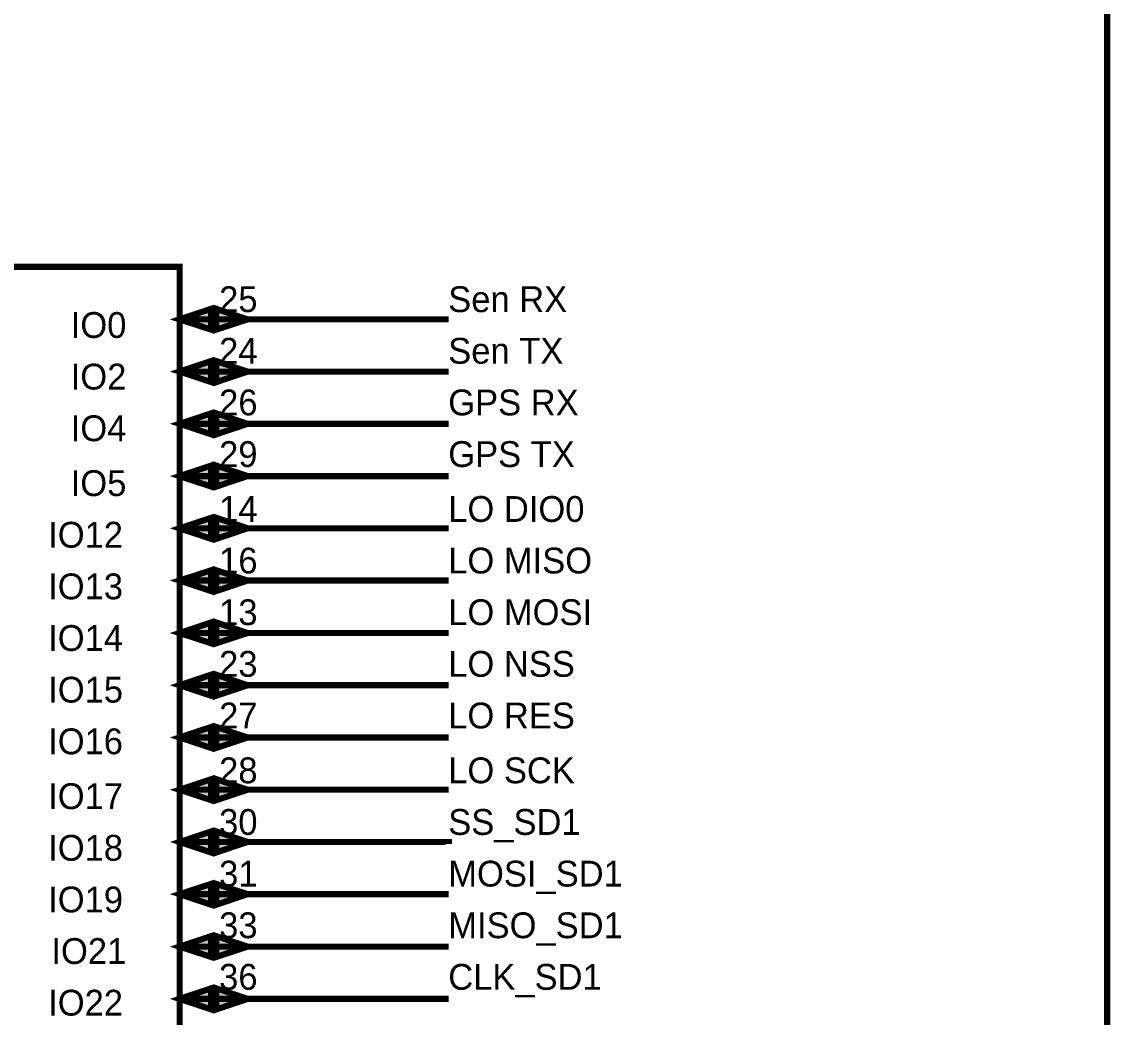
# Model space of a CAD drawing. Header units: inches. Extents: x 0 to 16.9, y 0 to 11.7.
# Drawn here: x 5.64 to 7.723, y 5.535 to 7.439 of the extents above; entities that cross this region are included whole.
import ezdxf

# ---------------------------------------------------------------- set-up
doc = ezdxf.new("R2010")
doc.units = ezdxf.units.IN
doc.header["$MEASUREMENT"] = 0
doc.layers.add('Sheet', color=255, linetype='Continuous')

msp = doc.modelspace()

# ---------------------------------------------------------------- linework, layer by layer
at = {"layer": 'Sheet'}
for points in [[(7.7168, 8.1099, 0.0118, 0.0118, 0), (7.7168, 3.6614, 0.0118, 0.0118, 0)], [(5.9423, 6.8697, 0.0118, 0.0118, 0), (6.1425, 6.8697, 0.0118, 0.0118, 0)], [(6.1425, 6.8697, 0.0118, 0.0118, 0), (6.4573, 6.8697, 0.0118, 0.0118, 0)], [(5.9423, 6.7698, 0.0118, 0.0118, 0), (6.1425, 6.7698, 0.0118, 0.0118, 0)], [(6.1425, 6.7698, 0.0118, 0.0118, 0), (6.4573, 6.7698, 0.0118, 0.0118, 0)], [(5.9423, 6.6699, 0.0118, 0.0118, 0), (6.1425, 6.6699, 0.0118, 0.0118, 0)], [(6.1425, 6.6699, 0.0118, 0.0118, 0), (6.4573, 6.6699, 0.0118, 0.0118, 0)], [(5.9423, 6.5699, 0.0118, 0.0118, 0), (6.1425, 6.5699, 0.0118, 0.0118, 0)], [(6.1425, 6.5699, 0.0118, 0.0118, 0), (6.4573, 6.5699, 0.0118, 0.0118, 0)], [(5.9423, 6.47, 0.0118, 0.0118, 0), (6.1425, 6.47, 0.0118, 0.0118, 0)], [(6.1425, 6.47, 0.0118, 0.0118, 0), (6.4573, 6.47, 0.0118, 0.0118, 0)], [(5.9423, 6.3701, 0.0118, 0.0118, 0), (6.1425, 6.3701, 0.0118, 0.0118, 0)], [(6.1425, 6.3701, 0.0118, 0.0118, 0), (6.4573, 6.3701, 0.0118, 0.0118, 0)], [(5.9423, 6.2697, 0.0118, 0.0118, 0), (6.1425, 6.2697, 0.0118, 0.0118, 0)], [(6.1425, 6.2697, 0.0118, 0.0118, 0), (6.4573, 6.2697, 0.0118, 0.0118, 0)], [(5.9423, 6.1698, 0.0118, 0.0118, 0), (6.1425, 6.1698, 0.0118, 0.0118, 0)], [(6.1425, 6.1698, 0.0118, 0.0118, 0), (6.4573, 6.1698, 0.0118, 0.0118, 0)], [(5.9423, 6.0699, 0.0118, 0.0118, 0), (6.1425, 6.0699, 0.0118, 0.0118, 0)], [(6.1425, 6.0699, 0.0118, 0.0118, 0), (6.4573, 6.0699, 0.0118, 0.0118, 0)], [(5.9423, 5.9699, 0.0118, 0.0118, 0), (6.1425, 5.9699, 0.0118, 0.0118, 0)], [(6.1425, 5.9699, 0.0118, 0.0118, 0), (6.4573, 5.9699, 0.0118, 0.0118, 0)], [(5.9423, 5.87, 0.0118, 0.0118, 0), (6.1425, 5.87, 0.0118, 0.0118, 0)], [(6.1425, 5.87, 0.0118, 0.0118, 0), (6.4573, 5.87, 0.0118, 0.0118, 0), (6.4573, 5.8661, 0.0118, 0.0118, 0)], [(5.9423, 5.7701, 0.0118, 0.0118, 0), (6.1425, 5.7701, 0.0118, 0.0118, 0)], [(6.1425, 5.7701, 0.0118, 0.0118, 0), (6.4573, 5.7701, 0.0118, 0.0118, 0)], [(5.9423, 5.6697, 0.0118, 0.0118, 0), (6.1425, 5.6697, 0.0118, 0.0118, 0)], [(6.1425, 5.6697, 0.0118, 0.0118, 0), (6.4573, 5.6697, 0.0118, 0.0118, 0)], [(5.9423, 5.5698, 0.0118, 0.0118, 0), (6.1425, 5.5698, 0.0118, 0.0118, 0)], [(6.1425, 5.5698, 0.0118, 0.0118, 0), (6.4573, 5.5698, 0.0118, 0.0118, 0)]]:
    msp.add_lwpolyline(points, format="xyseb", dxfattribs=at)
for points in [[(4.6427, 6.9701, 0.0118, 0.0118, 0), (5.9423, 6.9701, 0.0118, 0.0118, 0), (5.9423, 4.1699, 0.0118, 0.0118, 0), (4.6427, 4.1699, 0.0118, 0.0118, 0), (4.6427, 6.9701, 0.0118, 0.0118, 0)], [(4.6427, 6.9701, 0.0039, 0.0039, 0), (4.6427, 4.1699, 0.0039, 0.0039, 0), (5.9423, 4.1699, 0.0039, 0.0039, 0), (5.9423, 6.9701, 0.0039, 0.0039, 0), (4.6427, 6.9701, 0.0039, 0.0039, 0), (4.6427, 6.9701, 0.0039, 0.0039, 0)], [(6.0025, 6.8898, 0.0118, 0.0118, 0), (5.9423, 6.8697, 0.0118, 0.0118, 0), (6.0025, 6.8501, 0.0118, 0.0118, 0), (6.0025, 6.8898, 0.0118, 0.0118, 0)], [(6.0125, 6.8898, 0.0118, 0.0118, 0), (6.0125, 6.8501, 0.0118, 0.0118, 0), (6.0723, 6.8697, 0.0118, 0.0118, 0), (6.0125, 6.8898, 0.0118, 0.0118, 0)], [(6.0025, 6.8898, 0.0039, 0.0039, 0), (5.9423, 6.8697, 0.0039, 0.0039, 0), (6.0025, 6.8501, 0.0039, 0.0039, 0), (6.0025, 6.8898, 0.0039, 0.0039, 0)], [(6.0125, 6.8898, 0.0039, 0.0039, 0), (6.0125, 6.8501, 0.0039, 0.0039, 0), (6.0723, 6.8697, 0.0039, 0.0039, 0), (6.0125, 6.8898, 0.0039, 0.0039, 0)], [(6.0025, 6.7899, 0.0118, 0.0118, 0), (5.9423, 6.7698, 0.0118, 0.0118, 0), (6.0025, 6.7497, 0.0118, 0.0118, 0), (6.0025, 6.7899, 0.0118, 0.0118, 0)], [(6.0025, 6.7899, 0.0039, 0.0039, 0), (5.9423, 6.7698, 0.0039, 0.0039, 0), (6.0025, 6.7497, 0.0039, 0.0039, 0), (6.0025, 6.7899, 0.0039, 0.0039, 0)], [(6.0125, 6.7899, 0.0118, 0.0118, 0), (6.0125, 6.7497, 0.0118, 0.0118, 0), (6.0723, 6.7698, 0.0118, 0.0118, 0), (6.0125, 6.7899, 0.0118, 0.0118, 0)], [(6.0125, 6.7899, 0.0039, 0.0039, 0), (6.0125, 6.7497, 0.0039, 0.0039, 0), (6.0723, 6.7698, 0.0039, 0.0039, 0), (6.0125, 6.7899, 0.0039, 0.0039, 0)], [(6.0025, 6.6899, 0.0118, 0.0118, 0), (5.9423, 6.6699, 0.0118, 0.0118, 0), (6.0025, 6.6498, 0.0118, 0.0118, 0), (6.0025, 6.6899, 0.0118, 0.0118, 0)], [(6.0025, 6.6899, 0.0039, 0.0039, 0), (5.9423, 6.6699, 0.0039, 0.0039, 0), (6.0025, 6.6498, 0.0039, 0.0039, 0), (6.0025, 6.6899, 0.0039, 0.0039, 0)], [(6.0125, 6.6899, 0.0118, 0.0118, 0), (6.0125, 6.6498, 0.0118, 0.0118, 0), (6.0723, 6.6699, 0.0118, 0.0118, 0), (6.0125, 6.6899, 0.0118, 0.0118, 0)], [(6.0125, 6.6899, 0.0039, 0.0039, 0), (6.0125, 6.6498, 0.0039, 0.0039, 0), (6.0723, 6.6699, 0.0039, 0.0039, 0), (6.0125, 6.6899, 0.0039, 0.0039, 0)], [(6.0025, 6.59, 0.0118, 0.0118, 0), (5.9423, 6.5699, 0.0118, 0.0118, 0), (6.0025, 6.5499, 0.0118, 0.0118, 0), (6.0025, 6.59, 0.0118, 0.0118, 0)], [(6.0025, 6.59, 0.0039, 0.0039, 0), (5.9423, 6.5699, 0.0039, 0.0039, 0), (6.0025, 6.5499, 0.0039, 0.0039, 0), (6.0025, 6.59, 0.0039, 0.0039, 0)], [(6.0125, 6.59, 0.0118, 0.0118, 0), (6.0125, 6.5499, 0.0118, 0.0118, 0), (6.0723, 6.5699, 0.0118, 0.0118, 0), (6.0125, 6.59, 0.0118, 0.0118, 0)], [(6.0125, 6.59, 0.0039, 0.0039, 0), (6.0125, 6.5499, 0.0039, 0.0039, 0), (6.0723, 6.5699, 0.0039, 0.0039, 0), (6.0125, 6.59, 0.0039, 0.0039, 0)], [(6.0025, 6.4901, 0.0118, 0.0118, 0), (5.9423, 6.47, 0.0118, 0.0118, 0), (6.0025, 6.4499, 0.0118, 0.0118, 0), (6.0025, 6.4901, 0.0118, 0.0118, 0)], [(6.0125, 6.4901, 0.0118, 0.0118, 0), (6.0125, 6.4499, 0.0118, 0.0118, 0), (6.0723, 6.47, 0.0118, 0.0118, 0), (6.0125, 6.4901, 0.0118, 0.0118, 0)], [(6.0025, 6.4901, 0.0039, 0.0039, 0), (5.9423, 6.47, 0.0039, 0.0039, 0), (6.0025, 6.4499, 0.0039, 0.0039, 0), (6.0025, 6.4901, 0.0039, 0.0039, 0)], [(6.0125, 6.4901, 0.0039, 0.0039, 0), (6.0125, 6.4499, 0.0039, 0.0039, 0), (6.0723, 6.47, 0.0039, 0.0039, 0), (6.0125, 6.4901, 0.0039, 0.0039, 0)], [(6.0025, 6.3897, 0.0118, 0.0118, 0), (5.9423, 6.3701, 0.0118, 0.0118, 0), (6.0025, 6.35, 0.0118, 0.0118, 0), (6.0025, 6.3897, 0.0118, 0.0118, 0)], [(6.0125, 6.3897, 0.0118, 0.0118, 0), (6.0125, 6.35, 0.0118, 0.0118, 0), (6.0723, 6.3701, 0.0118, 0.0118, 0), (6.0125, 6.3897, 0.0118, 0.0118, 0)], [(6.0025, 6.3897, 0.0039, 0.0039, 0), (5.9423, 6.3701, 0.0039, 0.0039, 0), (6.0025, 6.35, 0.0039, 0.0039, 0), (6.0025, 6.3897, 0.0039, 0.0039, 0)], [(6.0125, 6.3897, 0.0039, 0.0039, 0), (6.0125, 6.35, 0.0039, 0.0039, 0), (6.0723, 6.3701, 0.0039, 0.0039, 0), (6.0125, 6.3897, 0.0039, 0.0039, 0)], [(6.0025, 6.2898, 0.0118, 0.0118, 0), (5.9423, 6.2697, 0.0118, 0.0118, 0), (6.0025, 6.2501, 0.0118, 0.0118, 0), (6.0025, 6.2898, 0.0118, 0.0118, 0)], [(6.0025, 6.2898, 0.0039, 0.0039, 0), (5.9423, 6.2697, 0.0039, 0.0039, 0), (6.0025, 6.2501, 0.0039, 0.0039, 0), (6.0025, 6.2898, 0.0039, 0.0039, 0)], [(6.0125, 6.2898, 0.0118, 0.0118, 0), (6.0125, 6.2501, 0.0118, 0.0118, 0), (6.0723, 6.2697, 0.0118, 0.0118, 0), (6.0125, 6.2898, 0.0118, 0.0118, 0)], [(6.0125, 6.2898, 0.0039, 0.0039, 0), (6.0125, 6.2501, 0.0039, 0.0039, 0), (6.0723, 6.2697, 0.0039, 0.0039, 0), (6.0125, 6.2898, 0.0039, 0.0039, 0)], [(6.0025, 6.1899, 0.0118, 0.0118, 0), (5.9423, 6.1698, 0.0118, 0.0118, 0), (6.0025, 6.1497, 0.0118, 0.0118, 0), (6.0025, 6.1899, 0.0118, 0.0118, 0)], [(6.0025, 6.1899, 0.0039, 0.0039, 0), (5.9423, 6.1698, 0.0039, 0.0039, 0), (6.0025, 6.1497, 0.0039, 0.0039, 0), (6.0025, 6.1899, 0.0039, 0.0039, 0)], [(6.0125, 6.1899, 0.0118, 0.0118, 0), (6.0125, 6.1497, 0.0118, 0.0118, 0), (6.0723, 6.1698, 0.0118, 0.0118, 0), (6.0125, 6.1899, 0.0118, 0.0118, 0)], [(6.0125, 6.1899, 0.0039, 0.0039, 0), (6.0125, 6.1497, 0.0039, 0.0039, 0), (6.0723, 6.1698, 0.0039, 0.0039, 0), (6.0125, 6.1899, 0.0039, 0.0039, 0)], [(6.0025, 6.0899, 0.0118, 0.0118, 0), (5.9423, 6.0699, 0.0118, 0.0118, 0), (6.0025, 6.0498, 0.0118, 0.0118, 0), (6.0025, 6.0899, 0.0118, 0.0118, 0)], [(6.0025, 6.0899, 0.0039, 0.0039, 0), (5.9423, 6.0699, 0.0039, 0.0039, 0), (6.0025, 6.0498, 0.0039, 0.0039, 0), (6.0025, 6.0899, 0.0039, 0.0039, 0)], [(6.0125, 6.0899, 0.0118, 0.0118, 0), (6.0125, 6.0498, 0.0118, 0.0118, 0), (6.0723, 6.0699, 0.0118, 0.0118, 0), (6.0125, 6.0899, 0.0118, 0.0118, 0)], [(6.0125, 6.0899, 0.0039, 0.0039, 0), (6.0125, 6.0498, 0.0039, 0.0039, 0), (6.0723, 6.0699, 0.0039, 0.0039, 0), (6.0125, 6.0899, 0.0039, 0.0039, 0)], [(6.0025, 5.99, 0.0118, 0.0118, 0), (5.9423, 5.9699, 0.0118, 0.0118, 0), (6.0025, 5.9499, 0.0118, 0.0118, 0), (6.0025, 5.99, 0.0118, 0.0118, 0)], [(6.0125, 5.99, 0.0118, 0.0118, 0), (6.0125, 5.9499, 0.0118, 0.0118, 0), (6.0723, 5.9699, 0.0118, 0.0118, 0), (6.0125, 5.99, 0.0118, 0.0118, 0)], [(6.0025, 5.99, 0.0039, 0.0039, 0), (5.9423, 5.9699, 0.0039, 0.0039, 0), (6.0025, 5.9499, 0.0039, 0.0039, 0), (6.0025, 5.99, 0.0039, 0.0039, 0)], [(6.0125, 5.99, 0.0039, 0.0039, 0), (6.0125, 5.9499, 0.0039, 0.0039, 0), (6.0723, 5.9699, 0.0039, 0.0039, 0), (6.0125, 5.99, 0.0039, 0.0039, 0)], [(6.0025, 5.8901, 0.0118, 0.0118, 0), (5.9423, 5.87, 0.0118, 0.0118, 0), (6.0025, 5.8499, 0.0118, 0.0118, 0), (6.0025, 5.8901, 0.0118, 0.0118, 0)], [(6.0125, 5.8901, 0.0118, 0.0118, 0), (6.0125, 5.8499, 0.0118, 0.0118, 0), (6.0723, 5.87, 0.0118, 0.0118, 0), (6.0125, 5.8901, 0.0118, 0.0118, 0)], [(6.0025, 5.8901, 0.0039, 0.0039, 0), (5.9423, 5.87, 0.0039, 0.0039, 0), (6.0025, 5.8499, 0.0039, 0.0039, 0), (6.0025, 5.8901, 0.0039, 0.0039, 0)], [(6.0125, 5.8901, 0.0039, 0.0039, 0), (6.0125, 5.8499, 0.0039, 0.0039, 0), (6.0723, 5.87, 0.0039, 0.0039, 0), (6.0125, 5.8901, 0.0039, 0.0039, 0)], [(6.0025, 5.7897, 0.0118, 0.0118, 0), (5.9423, 5.7701, 0.0118, 0.0118, 0), (6.0025, 5.75, 0.0118, 0.0118, 0), (6.0025, 5.7897, 0.0118, 0.0118, 0)], [(6.0025, 5.7897, 0.0039, 0.0039, 0), (5.9423, 5.7701, 0.0039, 0.0039, 0), (6.0025, 5.75, 0.0039, 0.0039, 0), (6.0025, 5.7897, 0.0039, 0.0039, 0)], [(6.0125, 5.7897, 0.0118, 0.0118, 0), (6.0125, 5.75, 0.0118, 0.0118, 0), (6.0723, 5.7701, 0.0118, 0.0118, 0), (6.0125, 5.7897, 0.0118, 0.0118, 0)], [(6.0125, 5.7897, 0.0039, 0.0039, 0), (6.0125, 5.75, 0.0039, 0.0039, 0), (6.0723, 5.7701, 0.0039, 0.0039, 0), (6.0125, 5.7897, 0.0039, 0.0039, 0)], [(6.0025, 5.6898, 0.0118, 0.0118, 0), (5.9423, 5.6697, 0.0118, 0.0118, 0), (6.0025, 5.6501, 0.0118, 0.0118, 0), (6.0025, 5.6898, 0.0118, 0.0118, 0)], [(6.0025, 5.6898, 0.0039, 0.0039, 0), (5.9423, 5.6697, 0.0039, 0.0039, 0), (6.0025, 5.6501, 0.0039, 0.0039, 0), (6.0025, 5.6898, 0.0039, 0.0039, 0)], [(6.0125, 5.6898, 0.0118, 0.0118, 0), (6.0125, 5.6501, 0.0118, 0.0118, 0), (6.0723, 5.6697, 0.0118, 0.0118, 0), (6.0125, 5.6898, 0.0118, 0.0118, 0)], [(6.0125, 5.6898, 0.0039, 0.0039, 0), (6.0125, 5.6501, 0.0039, 0.0039, 0), (6.0723, 5.6697, 0.0039, 0.0039, 0), (6.0125, 5.6898, 0.0039, 0.0039, 0)], [(6.0025, 5.5899, 0.0118, 0.0118, 0), (5.9423, 5.5698, 0.0118, 0.0118, 0), (6.0025, 5.5497, 0.0118, 0.0118, 0), (6.0025, 5.5899, 0.0118, 0.0118, 0)], [(6.0025, 5.5899, 0.0039, 0.0039, 0), (5.9423, 5.5698, 0.0039, 0.0039, 0), (6.0025, 5.5497, 0.0039, 0.0039, 0), (6.0025, 5.5899, 0.0039, 0.0039, 0)], [(6.0125, 5.5899, 0.0118, 0.0118, 0), (6.0125, 5.5497, 0.0118, 0.0118, 0), (6.0723, 5.5698, 0.0118, 0.0118, 0), (6.0125, 5.5899, 0.0118, 0.0118, 0)], [(6.0125, 5.5899, 0.0039, 0.0039, 0), (6.0125, 5.5497, 0.0039, 0.0039, 0), (6.0723, 5.5698, 0.0039, 0.0039, 0), (6.0125, 5.5899, 0.0039, 0.0039, 0)]]:
    msp.add_lwpolyline(points, format="xyseb", close=True, dxfattribs=at)
for points in [[(6.0037, 6.8928), (5.9356, 6.8701), (6.0037, 6.8474)], [(6.0098, 6.8474), (6.0779, 6.8701), (6.0098, 6.8928)], [(6.0037, 6.7928), (5.9356, 6.7701), (6.0037, 6.7474)], [(6.0098, 6.7474), (6.0779, 6.7701), (6.0098, 6.7928)], [(6.0037, 6.6928), (5.9356, 6.6701), (6.0037, 6.6474)], [(6.0098, 6.6474), (6.0779, 6.6701), (6.0098, 6.6928)], [(6.0037, 6.5928), (5.9356, 6.5701), (6.0037, 6.5474)], [(6.0098, 6.5474), (6.0779, 6.5701), (6.0098, 6.5928)], [(6.0037, 6.4928), (5.9356, 6.4701), (6.0037, 6.4474)], [(6.0098, 6.4474), (6.0779, 6.4701), (6.0098, 6.4928)], [(6.0037, 6.3928), (5.9356, 6.3701), (6.0037, 6.3474)], [(6.0098, 6.3474), (6.0779, 6.3701), (6.0098, 6.3928)], [(6.0037, 6.2928), (5.9356, 6.2701), (6.0037, 6.2474)], [(6.0098, 6.2474), (6.0779, 6.2701), (6.0098, 6.2928)], [(6.0037, 6.1928), (5.9356, 6.1701), (6.0037, 6.1474)], [(6.0098, 6.1474), (6.0779, 6.1701), (6.0098, 6.1928)], [(6.0037, 6.0928), (5.9356, 6.0701), (6.0037, 6.0474)], [(6.0098, 6.0474), (6.0779, 6.0701), (6.0098, 6.0928)], [(6.0037, 5.9928), (5.9356, 5.9701), (6.0037, 5.9474)], [(6.0098, 5.9474), (6.0779, 5.9701), (6.0098, 5.9928)], [(6.0037, 5.8928), (5.9356, 5.8701), (6.0037, 5.8474)], [(6.0098, 5.8474), (6.0779, 5.8701), (6.0098, 5.8928)], [(6.0037, 5.7928), (5.9356, 5.7701), (6.0037, 5.7474)], [(6.0098, 5.7474), (6.0779, 5.7701), (6.0098, 5.7928)], [(6.0037, 5.6928), (5.9356, 5.6701), (6.0037, 5.6474)], [(6.0098, 5.6474), (6.0779, 5.6701), (6.0098, 5.6928)], [(6.0037, 5.5928), (5.9356, 5.5701), (6.0037, 5.5474)], [(6.0098, 5.5474), (6.0779, 5.5701), (6.0098, 5.5928)]]:
    msp.add_solid(points, dxfattribs=at)

# ---------------------------------------------------------------- texts
for s, p in [('25', (6.0179, 6.8836)), ('Sen RX', (6.4562, 6.8836)), ('IO0', (5.734, 6.8342)), ('24', (6.0179, 6.7849)), ('Sen TX', (6.4562, 6.7849)), ('IO2', (5.734, 6.7355)), ('26', (6.0179, 6.6861)), ('GPS RX', (6.4562, 6.6861)), ('IO4', (5.734, 6.6367)), ('29', (6.0179, 6.5873)), ('GPS TX', (6.4562, 6.5873)), ('IO5', (5.734, 6.5317)), ('14', (6.0179, 6.4823)), ('LO DIO0', (6.4562, 6.4823)), ('IO12', (5.6908, 6.433)), ('16', (6.0179, 6.3836)), ('LO MISO', (6.4562, 6.3836)), ('IO13', (5.6908, 6.3342)), ('13', (6.0179, 6.2848)), ('LO MOSI', (6.4562, 6.2848)), ('IO14', (5.6908, 6.2354)), ('23', (6.0179, 6.186)), ('LO NSS', (6.4562, 6.186)), ('IO15', (5.6908, 6.1366)), ('27', (6.0179, 6.0872)), ('LO RES', (6.4562, 6.0872)), ('IO16', (5.6908, 6.0378)), ('28', (6.0179, 5.9823)), ('LO SCK', (6.4562, 5.9823)), ('IO17', (5.6908, 5.9329)), ('30', (6.0179, 5.8835)), ('SS_SD1', (6.4562, 5.8835)), ('IO18', (5.6908, 5.8341)), ('31', (6.0179, 5.7847)), ('MOSI_SD1', (6.4562, 5.7847)), ('IO19', (5.6908, 5.7353)), ('33', (6.0179, 5.6859)), ('MISO_SD1', (6.4562, 5.6859)), ('IO21', (5.697, 5.6366)), ('36', (6.0179, 5.5872)), ('CLK_SD1', (6.4562, 5.5872)), ('IO22', (5.6908, 5.5378))]:
    msp.add_text(s, height=0.04939, dxfattribs=at).set_placement(p)

doc.saveas('drawing.dxf')
